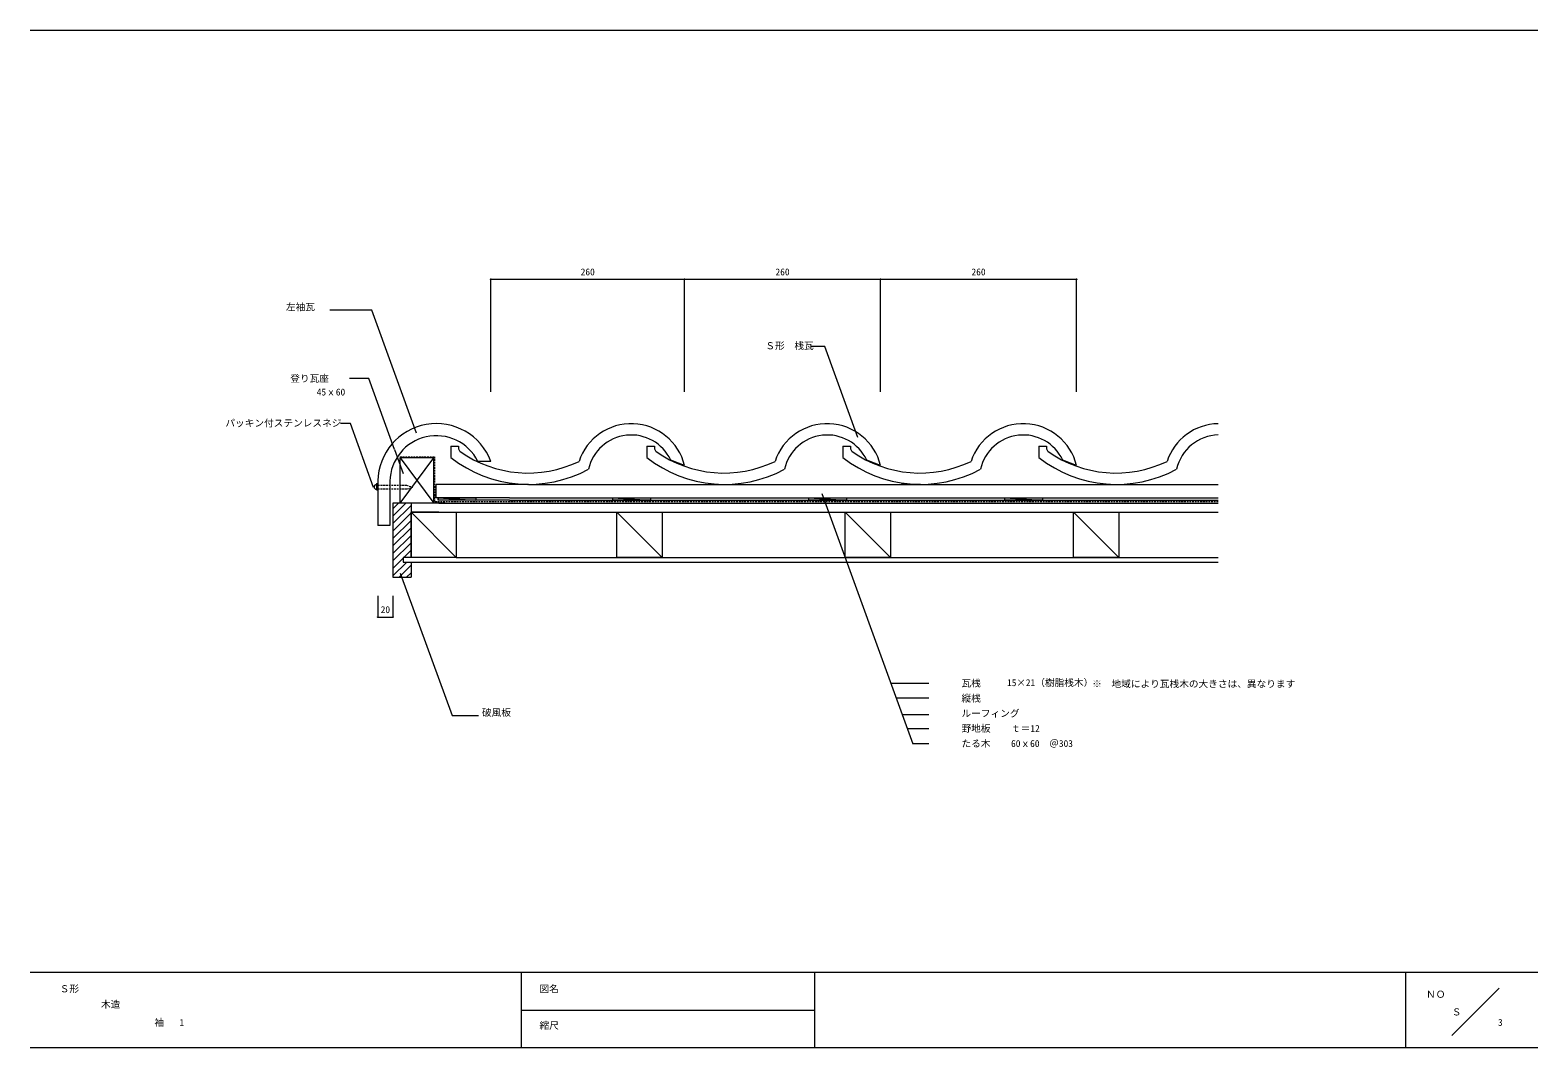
# Model space of a CAD drawing. Units: millimetres, scale not verified. Extents: x -1008 to 992, y -668 to 682.
import ezdxf
from ezdxf.enums import TextEntityAlignment as Align

# ---------------------------------------------------------------- set-up
doc = ezdxf.new("R2010")
doc.units = ezdxf.units.MM
doc.header["$LTSCALE"] = 2
doc.header["$PDMODE"] = 32
doc.header["$PDSIZE"] = 1
doc.linetypes.add('DASHED1', pattern=[1.8, 1.2, -0.6])
for name, color, linetype, lineweight in [('0-1', 7, 'Continuous', 18), ('0-2', 7, 'Continuous', 18), ('0-4_下地', 7, 'Continuous', 18), ('0-5', 7, 'Continuous', 18), ('1-0', 7, 'Continuous', 18)]:
    doc.layers.add(name, color=color, linetype=linetype, lineweight=lineweight)
doc.styles.add('ＭＳ ゴシック', font='')
doc.styles.get('ＭＳ ゴシック').set_extended_font_data('MS Gothic')

msp = doc.modelspace()

# ---------------------------------------------------------------- linework, layer by layer
at = {"layer": '0-1'}
for p, q in [((-450, 130.473), (-440, 130.473)), ((-450, 130.473), (-450, 115.473)), ((-440, 130.473), (-440, 127.26)), ((-190, 130.473), (-180, 130.473)), ((-190, 130.473), (-190, 115.473)), ((-180, 130.473), (-180, 127.26)), ((70, 130.473), (80, 130.473)), ((70, 130.473), (70, 115.473)), ((80, 130.473), (80, 127.26)), ((330, 130.473), (340, 130.473)), ((330, 130.473), (330, 115.473)), ((340, 130.473), (340, 127.26)), ((-396.874, 110.473), (-414.319, 110.473)), ((-140, 104.961), (-158.411, 112.238)), ((-140, 104.961), (-158.411, 112.238)), ((120, 104.961), (101.589, 112.238)), ((380, 104.961), (361.589, 112.238)), ((380, 104.961), (361.589, 112.238)), ((-546.874, 84.473), (-546.874, 25.473)), ((-372.134, 61.961), (568.014, 61.961)), ((-346.914, 79.961), (568.014, 79.961)), ((-306.85, 79.961), (-108.959, 79.961)), ((-46.85, 79.961), (151.041, 79.961)), ((213.15, 79.961), (411.041, 79.961)), ((-484.874, 54.961), (-526.874, 54.961)), ((-466, 54.961), (568.014, 54.961)), ((-466, 42.961), (568.014, 42.961)), ((-372.134, 58.961), (568.014, 58.961))]:
    msp.add_line(p, q, dxfattribs=at)
msp.add_lwpolyline([(-530.874, 84.167), (-530.874, 25.473), (-546.874, 25.473)], dxfattribs=at)
for centre, radius, start, end in [((-469.364, 82.989), 77.525, 20.7641, 178.90306), ((-210.793, 87.583), 72.894, 13.7919, 161.69852), ((49.207, 87.583), 72.894, 13.7919, 161.69852), ((309.207, 87.583), 72.894, 13.7919, 161.69852), ((569.207, 87.583), 72.894, 91.18127, 161.69844), ((-469.364, 82.989), 61.525, 26.53323, 178.90306), ((-210.793, 87.583), 57.895, 25.2054, 167.51599), ((49.207, 87.583), 57.895, 25.2054, 167.51599), ((309.207, 87.583), 57.895, 25.2054, 167.51599), ((569.207, 87.583), 57.895, 91.18127, 167.51599), ((-430.195, 131.038), 10.508, 201.07587, 223.8392), ((-347.656, 250.473), 155.491, 234.57967, 295.79265), ((-170.195, 131.038), 10.508, 201.07587, 223.8392), ((-87.656, 250.473), 155.491, 234.57967, 295.79265), ((89.805, 131.038), 10.508, 201.07587, 223.8392), ((172.344, 250.473), 155.491, 234.57967, 295.79265), ((349.805, 131.038), 10.508, 201.07587, 223.8392), ((432.343, 250.473), 155.491, 234.57967, 295.79265), ((-346.914, 247.337), 167.376, 231.98312, 298.39507), ((-86.914, 247.337), 167.376, 231.98312, 298.39507), ((173.086, 247.337), 167.376, 231.98312, 298.39507), ((433.086, 247.337), 167.376, 231.98312, 298.39507)]:
    msp.add_arc(centre, radius, start, end, dxfattribs=at)
at = {"layer": '0-2'}
for p, q in [((-548.825, 81.042), (-548.825, 72.72)), ((-548.825, 81.042), (-546.874, 81.042)), ((-548.825, 72.72), (-546.874, 72.72)), ((-372.134, 79.961), (-469.733, 79.961)), ((-372.134, 61.961), (-469.733, 61.961)), ((-466.793, 61.961), (-416.793, 58.961)), ((-235, 61.961), (-185, 58.961)), ((25, 61.961), (75, 58.961)), ((285, 61.961), (335, 58.961)), ((-526.874, 37.825), (-509.739, 54.961)), ((-526.874, 47.725), (-519.638, 54.961)), ((-526.874, 27.926), (-502.874, 51.926)), ((-526.874, 18.026), (-502.874, 42.026)), ((-502.874, 54.961), (-502.874, -17.039)), ((-466, 42.961), (-502.874, 42.961)), ((-502.874, 42.961), (-442.874, -17.039)), ((-372.134, 58.961), (-466.793, 58.961)), ((-229.874, 42.961), (-169.874, -17.039)), ((73.126, 42.961), (133.126, -17.039)), ((376.126, 42.961), (436.126, -17.039)), ((-526.874, 8.127), (-502.874, 32.127)), ((-526.874, -1.773), (-502.874, 22.227)), ((-526.874, -11.672), (-502.874, 12.328)), ((-526.874, -21.572), (-502.874, 2.428)), ((-526.874, -31.471), (-513.217, -17.814)), ((-512.442, -17.039), (-502.874, -7.471)), ((-442.874, -17.039), (568.014, -17.039)), ((-526.874, -41.371), (-508.543, -23.039)), ((-518.643, -43.039), (-502.874, -27.27)), ((-513.217, -23.039), (568.014, -23.039)), ((-508.744, -43.039), (-502.874, -37.17)), ((-502.874, -23.039), (-502.874, -43.039))]:
    msp.add_line(p, q, dxfattribs=at)
at = {"layer": '0-2', "linetype": 'DASHED1'}
for p, q in [((-546.874, 79.013), (-507.493, 79.013)), ((-546.874, 74.013), (-507.493, 74.013)), ((-508.927, 79.013), (-500.835, 76.049)), ((-507.822, 74.013), (-500.835, 76.049))]:
    msp.add_line(p, q, dxfattribs=at)
at = {"layer": '0-2', "color": 3, "linetype": 'DASHED1'}
msp.add_line((-471.157, 57.284), (568.014, 57.284), dxfattribs=at)
at = {"layer": '0-2'}
for points in [[(-466.793, 61.961), (-466.793, 58.961), (-466.793, 61.961), (-416.793, 61.961), (-416.793, 58.961), (-466.793, 58.961)], [(-466, 54.961), (-502.874, 54.961), (-526.874, 54.961)], [(-526.874, 54.961), (-526.874, -43.039), (-502.874, -43.039)], [(-502.874, -17.039), (-513.217, -17.039), (-513.217, -23.039)]]:
    msp.add_lwpolyline(points, dxfattribs=at)
for points in [[(-235, 58.961), (-235, 61.961), (-185, 61.961), (-185, 58.961)], [(25, 58.961), (25, 61.961), (75, 61.961), (75, 58.961)], [(285, 58.961), (285, 61.961), (335, 61.961), (335, 58.961)], [(-502.874, -17.039), (-502.874, 42.961), (-442.874, 42.961), (-442.874, -17.039)], [(-229.874, -17.039), (-229.874, 42.961), (-169.874, 42.961), (-169.874, -17.039)], [(73.126, -17.039), (73.126, 42.961), (133.126, 42.961), (133.126, -17.039)], [(376.126, -17.039), (376.126, 42.961), (436.126, 42.961), (436.126, -17.039)]]:
    msp.add_lwpolyline(points, close=True, dxfattribs=at)
msp.add_arc((-548.825, 76.564), 3.061, 90, 270, dxfattribs=at)
at = {"layer": '0-4_下地'}
for p, q in [((-346.914, 79.961), (-372.134, 79.961)), ((-346.914, 79.961), (-306.85, 79.961)), ((173.086, 79.961), (147.866, 79.961)), ((173.086, 79.961), (213.15, 79.961))]:
    msp.add_line(p, q, dxfattribs=at)
at = {"layer": '0-5'}
for p, q in [((380, 202.513), (380, 351.965)), ((-555.022, 310.915), (-610.652, 310.915)), ((-495.698, 147.924), (-555.022, 310.915)), ((45.852, 263.077), (28.378, 263.077)), ((89.941, 141.945), (45.852, 263.077)), ((-559.025, 220.274), (-584.614, 220.274)), ((-524.781, 126.191), (-559.025, 220.274)), ((-583.358, 160.567), (-596.431, 160.567)), ((-552.502, 75.789), (-583.358, 160.567)), ((-524.781, 126.191), (-513.195, 94.357)), ((-517.494, 54.961), (-517.494, 114.961)), ((-472.494, 114.961), (-517.494, 114.961)), ((-517.494, 114.961), (-472.494, 54.961)), ((-517.494, 54.961), (-472.494, 114.961)), ((-472.494, 54.961), (-472.494, 114.961)), ((41.902, 67.704), (162.691, -264.161)), ((-457.494, 54.961), (-517.494, 54.961)), ((-517.221, -37.615), (-448.387, -226.735)), ((-546.874, -68.112), (-546.874, -96.046)), ((-526.874, -68.112), (-526.874, -96.046)), ((-546.874, -96.046), (-526.874, -96.046)), ((183.841, -184.26), (133.61, -184.26)), ((183.841, -203.739), (140.699, -203.739)), ((-448.387, -226.735), (-413.514, -226.735)), ((183.841, -225.602), (148.657, -225.602)), ((183.841, -244.285), (155.457, -244.285)), ((183.841, -264.161), (162.691, -264.161))]:
    msp.add_line(p, q, dxfattribs=at)
at = {"layer": '0-5', "color": 3, "linetype": 'DASHED1'}
for p in [(-517.62, 116.443), (-471.157, 57.284)]:
    msp.add_line(p, (-471.4, 116.443), dxfattribs=at)
at = {"layer": '0-5'}
for points in [[(-396.874, 202.513), (-396.874, 351.965), (-140, 351.965)], [(-140, 202.513), (-140, 351.965), (120, 351.965)], [(120, 202.513), (120, 351.965), (380, 351.965)], [(-466.793, 61.961), (-469.733, 61.961), (-469.733, 79.961)]]:
    msp.add_lwpolyline(points, dxfattribs=at)
for p in [(-396.874, 351.965), (-140, 351.965), (120, 351.965), (380, 351.965), (-546.874, -96.046), (-526.874, -96.046)]:
    msp.add_point(p, dxfattribs=at)
at = {"layer": '1-0', "color": 5}
for p, q in [((-1008.108, 682.5), (991.892, 682.5)), ((991.892, -567.5), (-1008.108, -567.5)), ((-356.757, -567.5), (-356.757, -667.5)), ((32.432, -567.5), (32.432, -667.5)), ((816.892, -667.5), (816.892, -567.5)), ((940.541, -588.446), (877.703, -651.284)), ((-356.757, -617.5), (32.432, -617.5)), ((991.892, -667.5), (-1008.108, -667.5))]:
    msp.add_line(p, q, dxfattribs=at)

# ---------------------------------------------------------------- texts
at = {"layer": '0-5', "style": 'ＭＳ ゴシック'}
for s, p in [('260', (-277.812, 354.465)), ('260', (-19.375, 354.465)), ('260', (240.625, 354.465)), ('左袖瓦', (-668.747, 307.954)), ('Ｓ形\u3000桟瓦', (-32.84, 256.469)), ('登り瓦座', (-663.112, 213.098)), ('45ｘ60', (-627.94, 195.11)), ('パッキン付ステンレスネジ', (-749.121, 153.912)), ('20', (-543.124, -93.546)), ('瓦桟\u3000', (227.356, -191.137)), ('15×21（樹脂桟木）', (287.774, -190.434)), ('※\u3000地域により瓦桟木の大きさは、異なります', (400.67, -192.011)), ('縦桟', (227.356, -211.137)), ('破風板', (-408.755, -230.061)), ('ルーフィング', (227.356, -231.137)), ('野地板', (227.356, -251.137)), ('ｔ＝12', (293.097, -251.137)), ('たる木', (227.356, -271.137)), ('60ｘ60\u3000＠303', (293.097, -271.137))]:
    msp.add_text(s, height=9.164, dxfattribs=at).set_placement(p, align=Align.BOTTOM_LEFT)
at = {"layer": '1-0', "style": 'ＭＳ ゴシック'}
for s, p in [('Ｓ形', (-968.919, -596.554)), ('図名', (-332.432, -596.554)), ('ＮＯ', (843.619, -603.848)), ('木造', (-914.111, -617.118)), ('Ｓ', (877.726, -627.253)), ('袖', (-843.282, -641.199)), ('1', (-810.059, -641.199)), ('縮尺', (-332.432, -645.203)), ('3', (939.014, -641.051))]:
    msp.add_text(s, height=9.164, dxfattribs=at).set_placement(p, align=Align.BOTTOM_LEFT)

doc.saveas('drawing.dxf')
